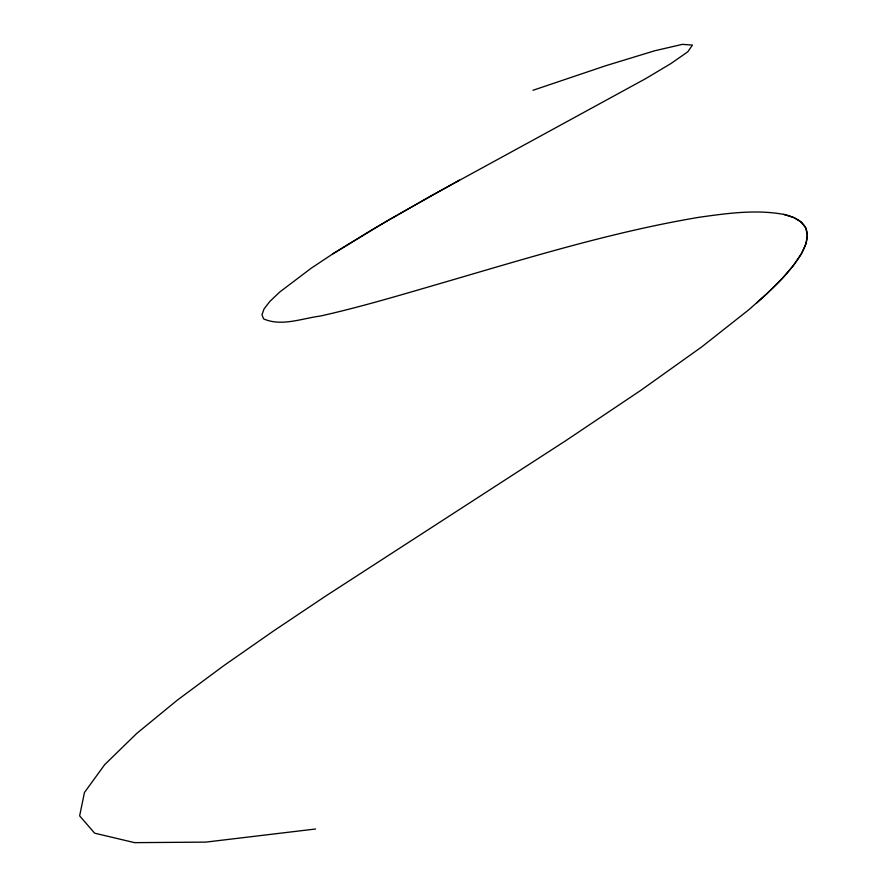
<?xml version="1.0" encoding="UTF-8"?>
<svg xmlns="http://www.w3.org/2000/svg" width="887" height="887" viewBox="0 0 887 887"><rect width="100%" height="100%" fill="white"/><g stroke="black" fill="none" stroke-linecap="round" stroke-linejoin="round"><path stroke-width="1.33" d="M756.689 302.955C773.043 288.175 789.641 272.985 801.238 254.015C805.573 246.264 809.554 236.663 805.74 227.915C801.493 219.732 792.146 216.373 783.72 214.377C755.691 209.288 727.063 213.357 699.156 217.271C609.812 232.239 523.175 259.425 436.36 284.627C397.875 295.837 359.423 307.301 320.285 316.06C301.935 318.411 281.445 326.826 263.572 318.865L261.987 314.752L264.049 308.942L269.892 301.403L279.627 292.111L311.104 268.284L332.98 253.76L373.538 228.835L431.681 195.484L645.603 78.677L671.237 63.365L687.758 51.812L692.459 45.093L682.413 44.35L654.584 50.803L605.832 65.705L532.965 90.297M332.98 253.76L389.049 219.732L459.444 180.116M315.572 829.001L205.784 842.118L134.624 842.65L94.643 833.181L79.642 815.874L84.453 792.501L104.71 764.616L136.676 733.494L177.212 700.231L223.635 665.771L273.673 630.89L325.418 596.241L565.451 440.894L640.647 390.468L701.872 346.795L748.961 309.63L767.211 293.42L781.979 278.762L793.3 265.634L801.238 254.015L805.895 243.87L807.358 235.177L805.74 227.915L801.161 222.049L793.776 217.548L783.72 214.377"/></g></svg>
